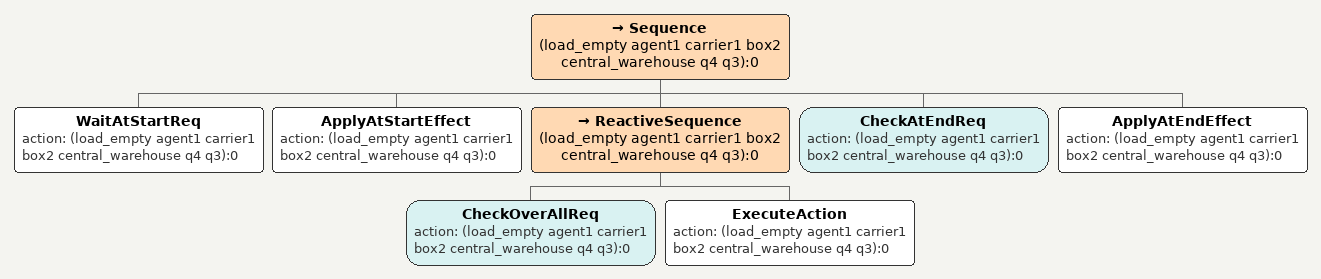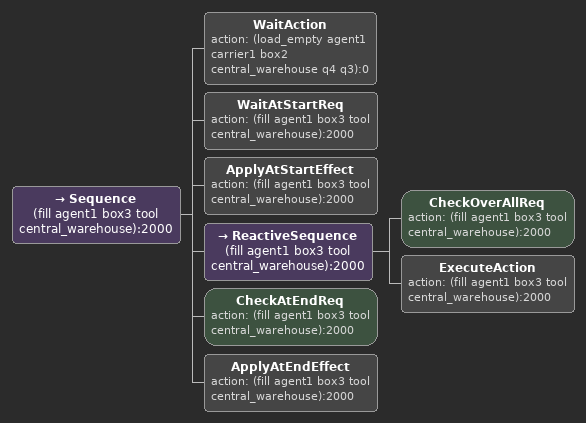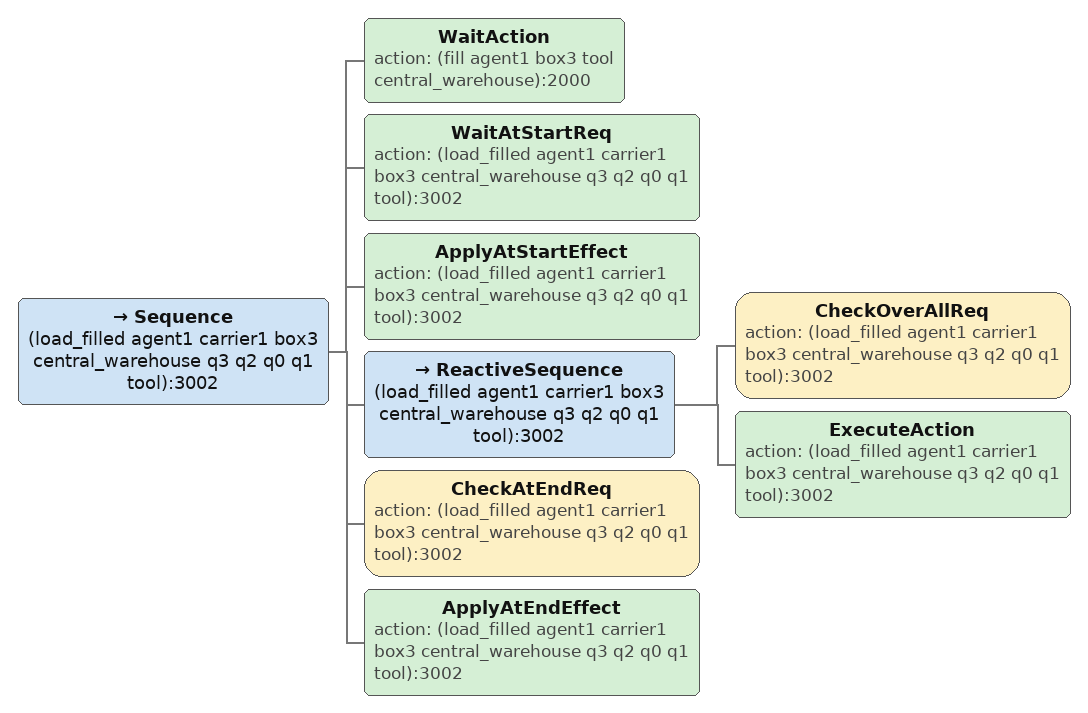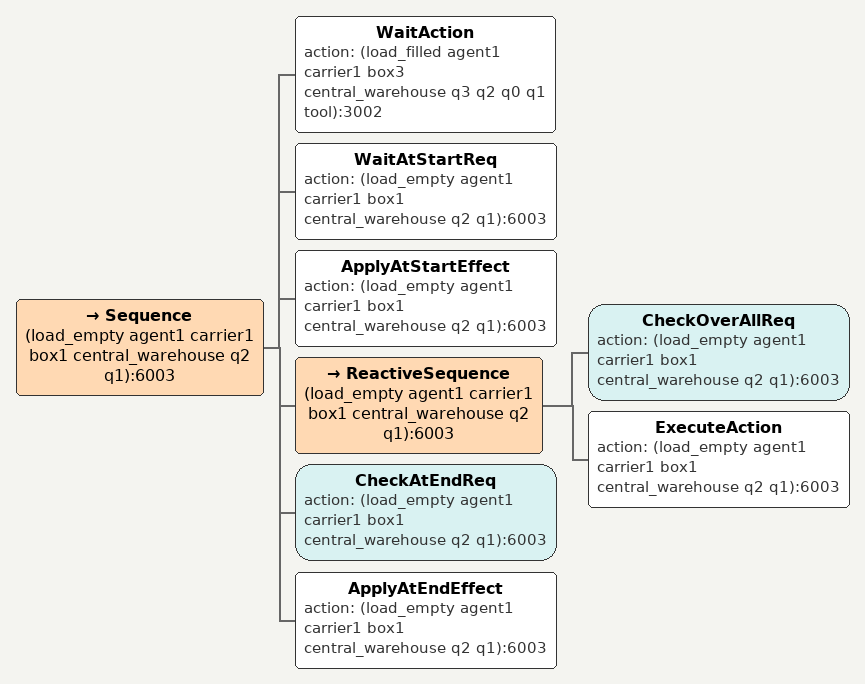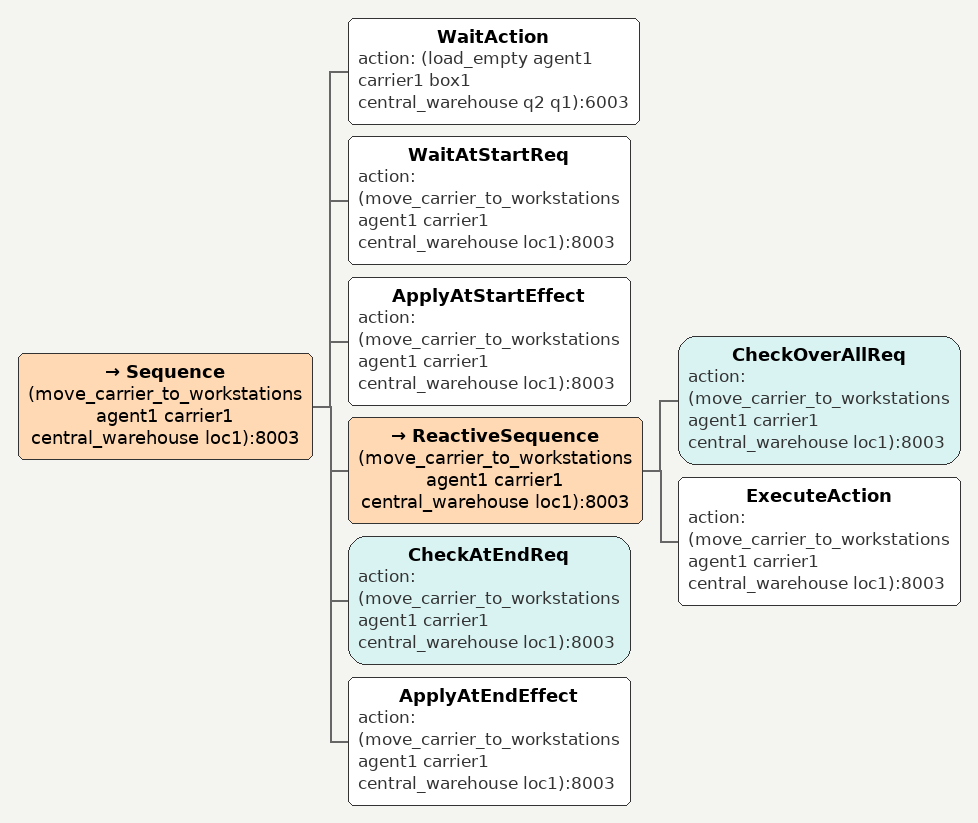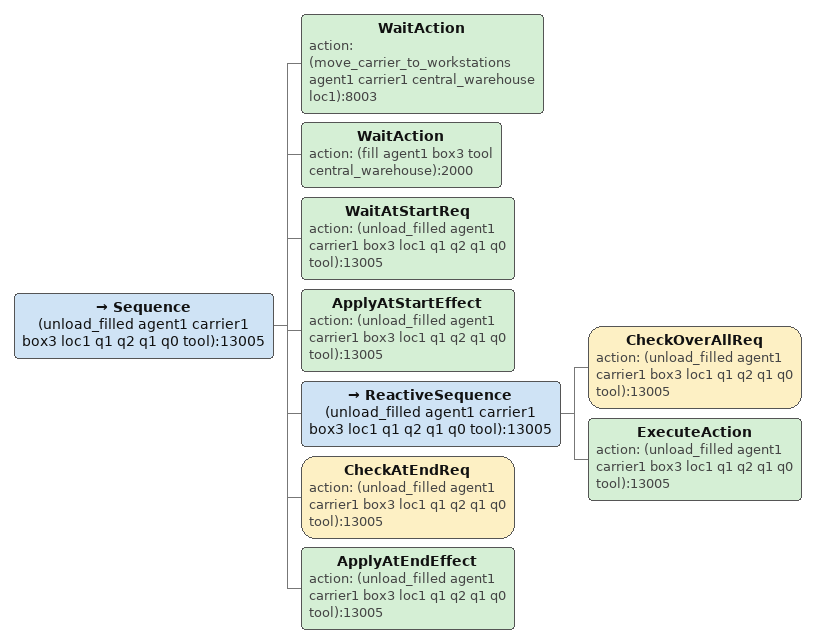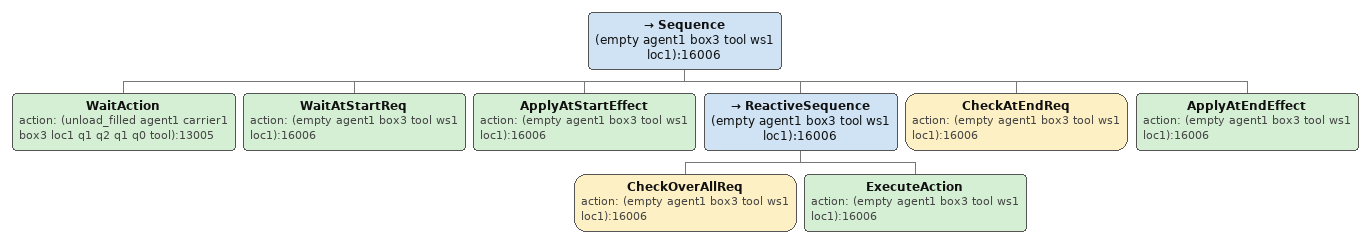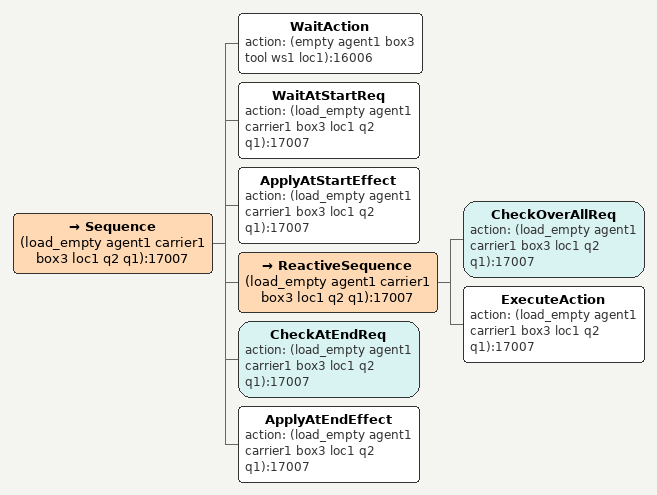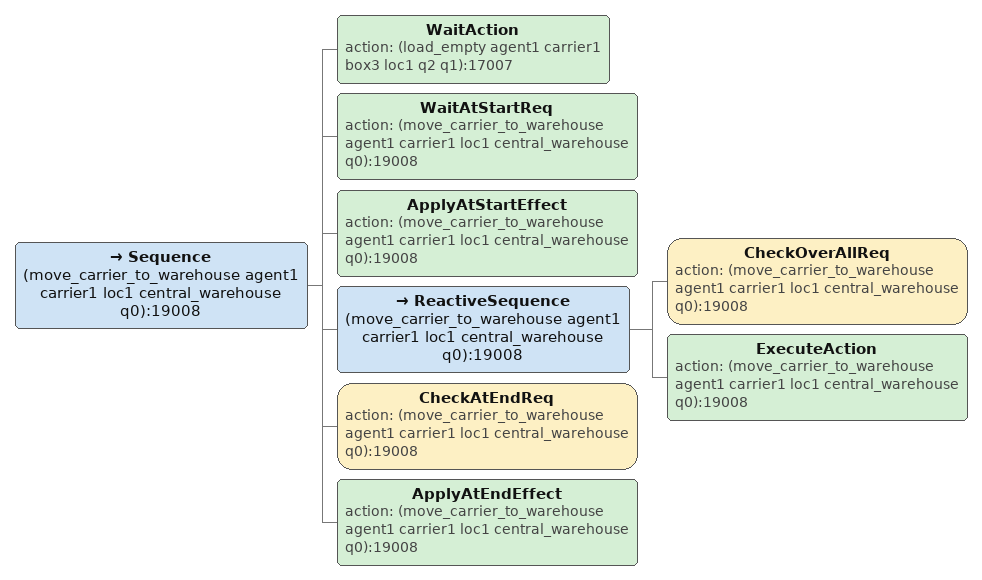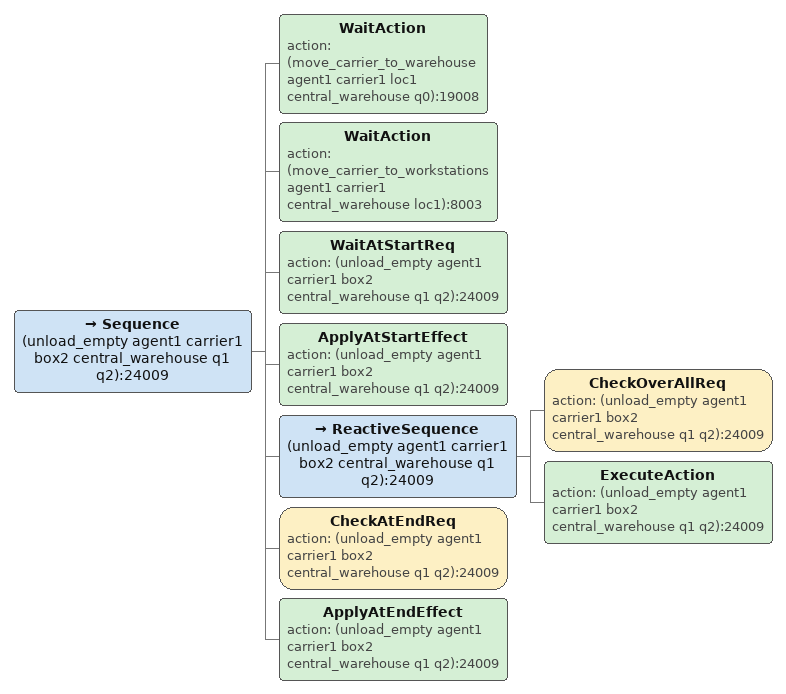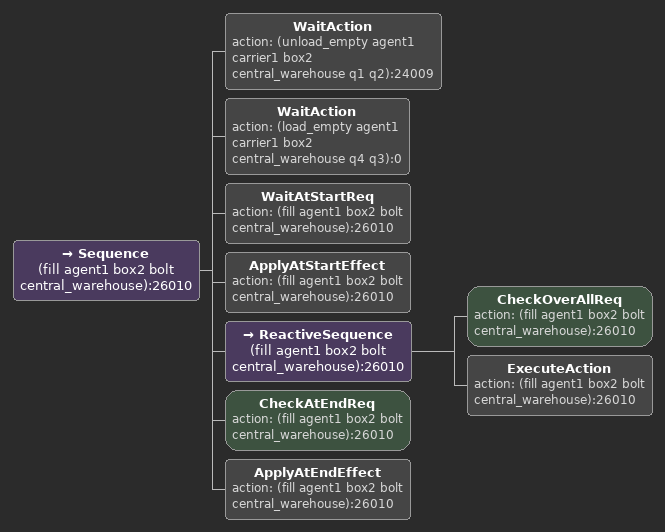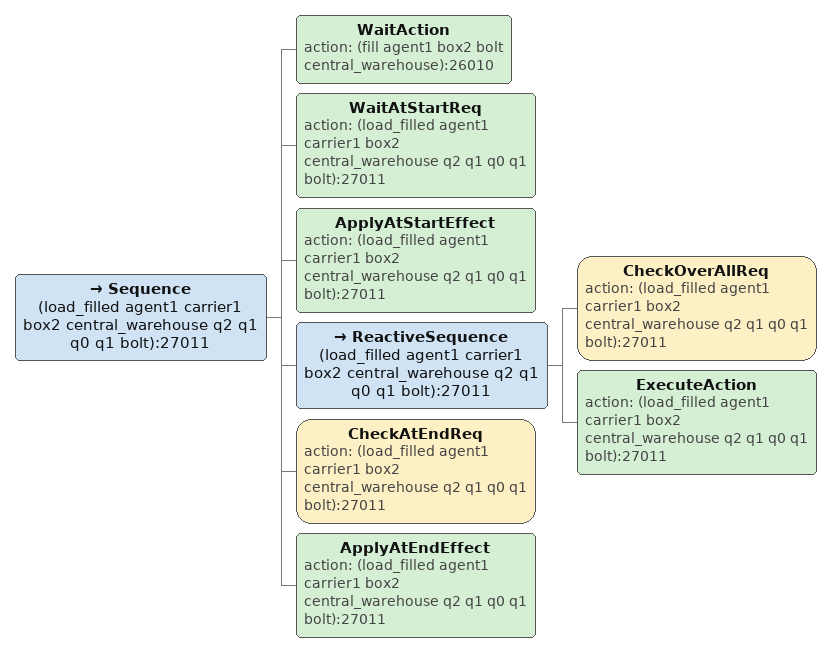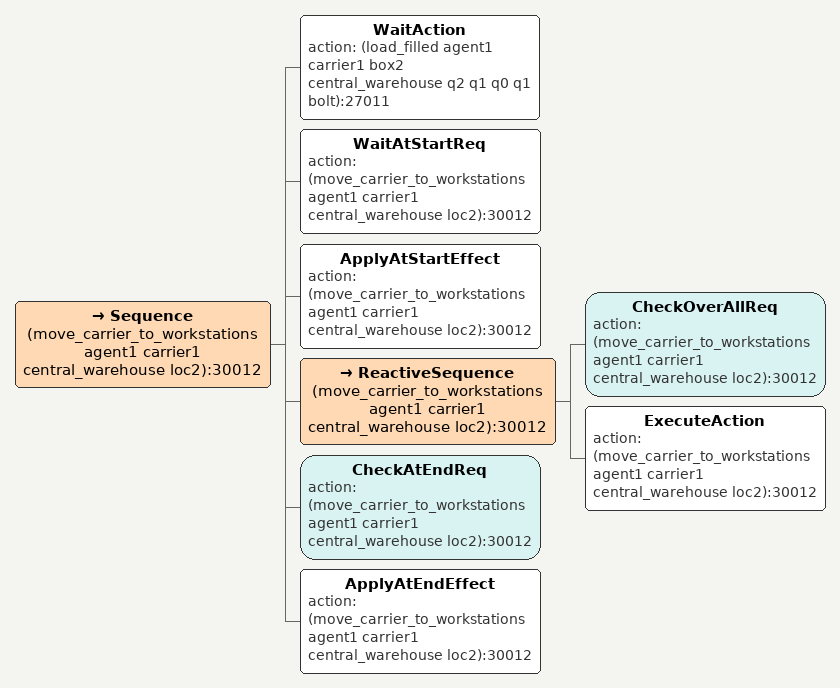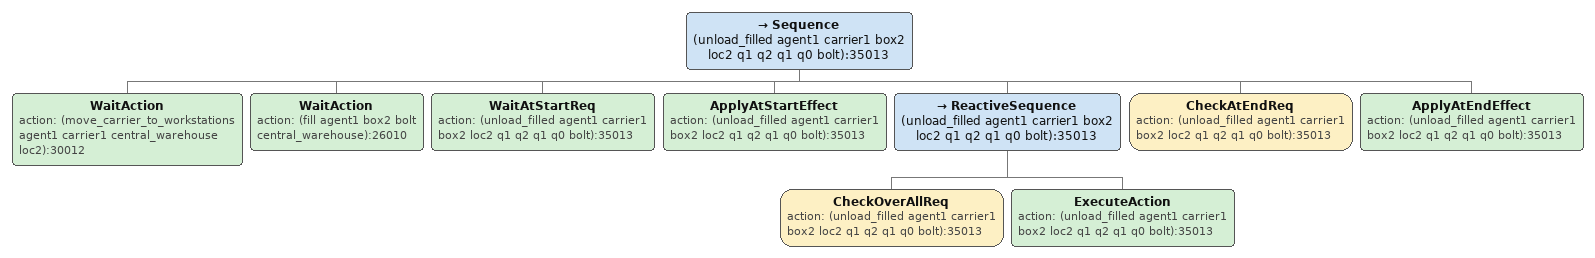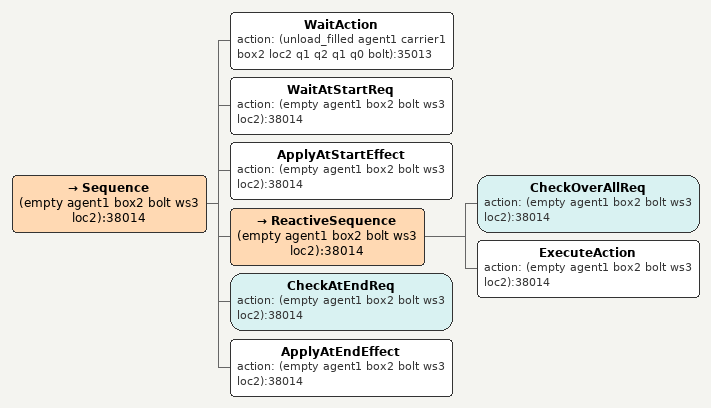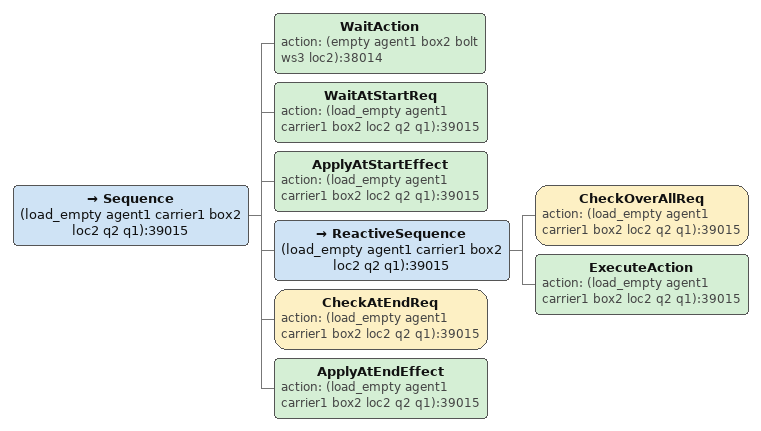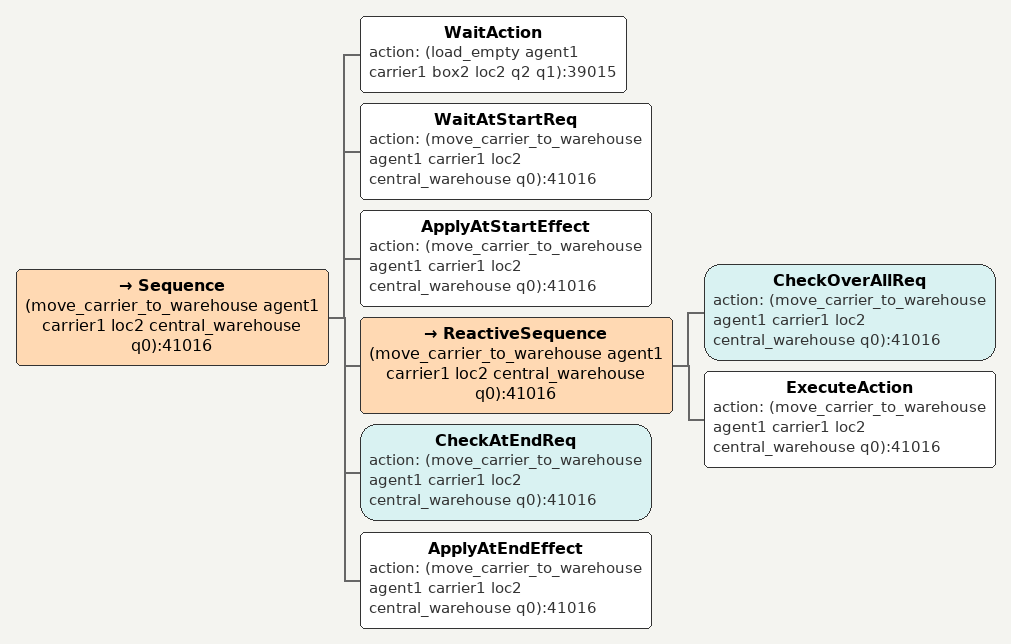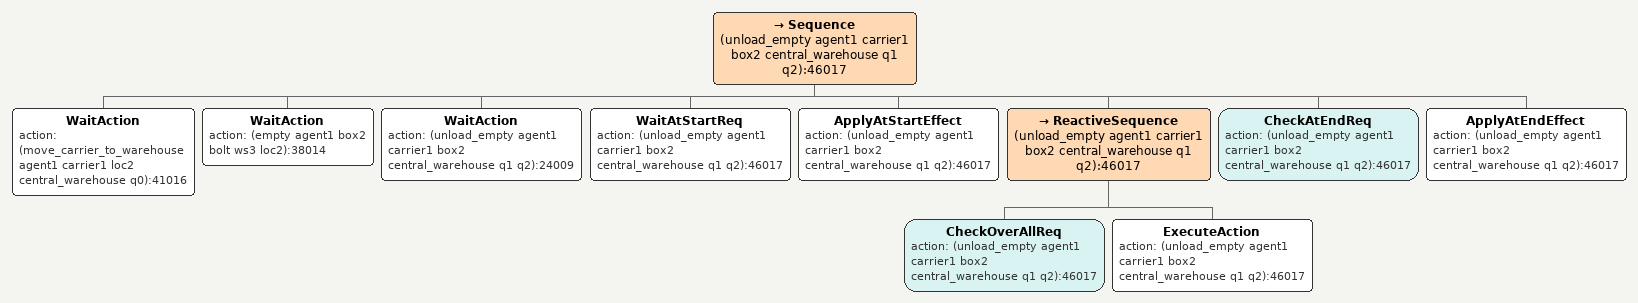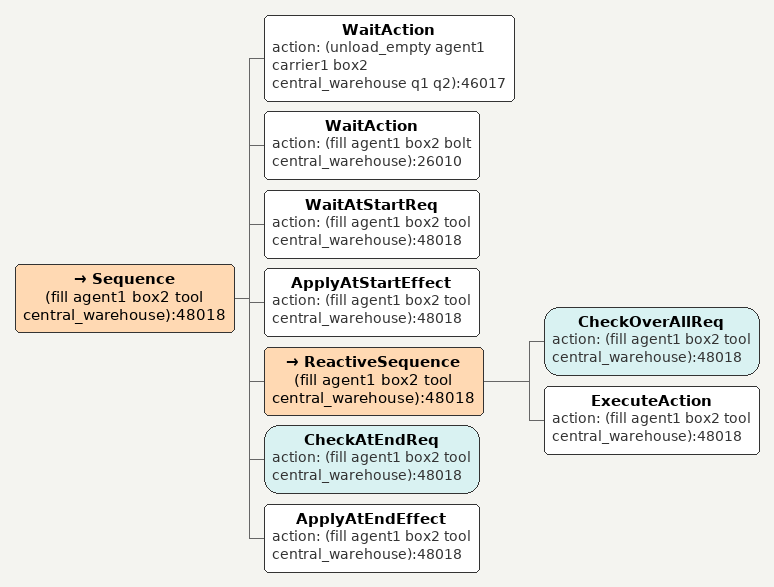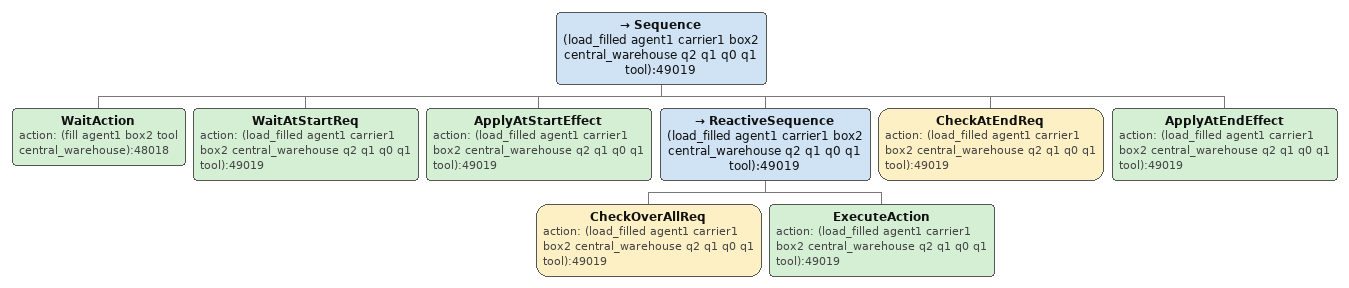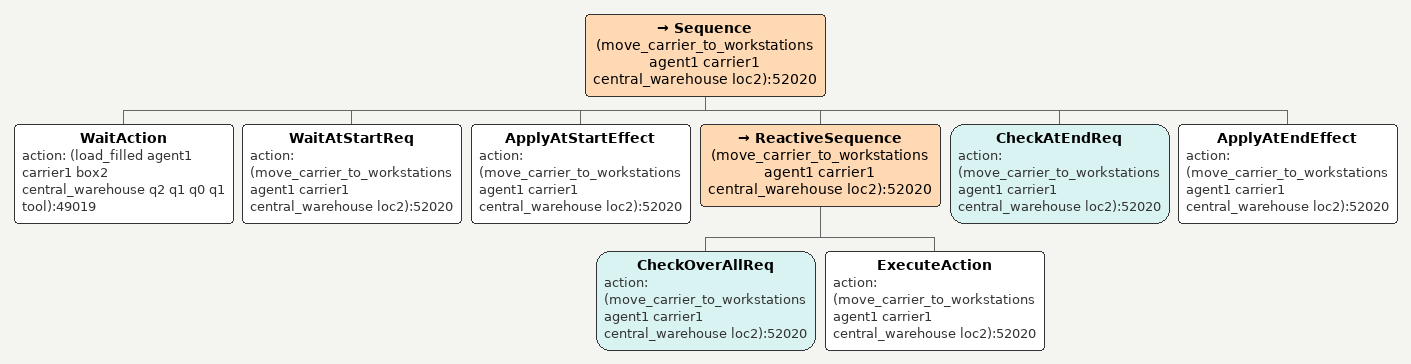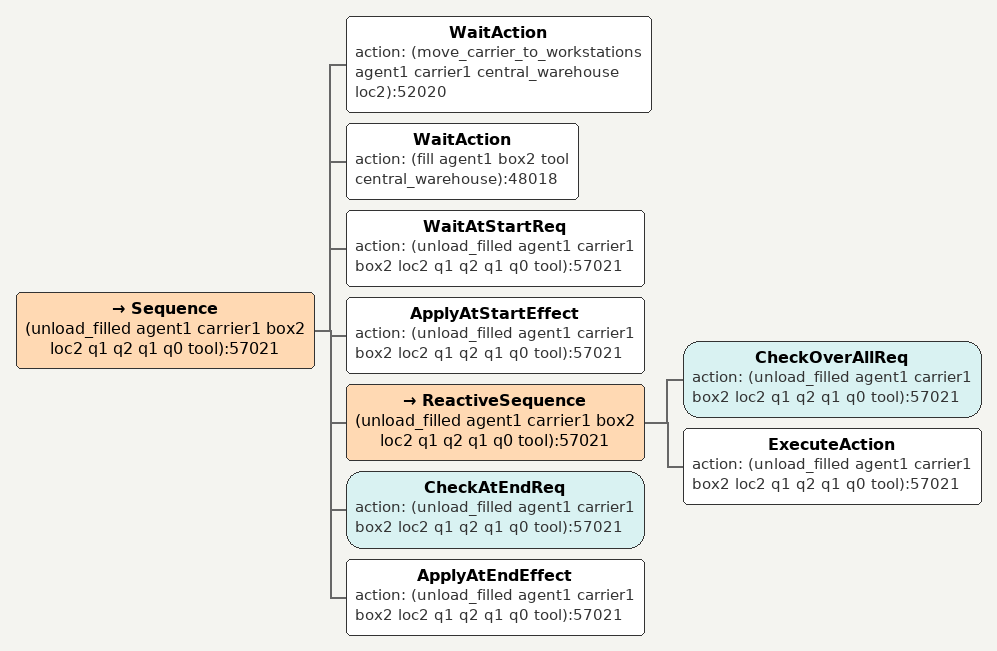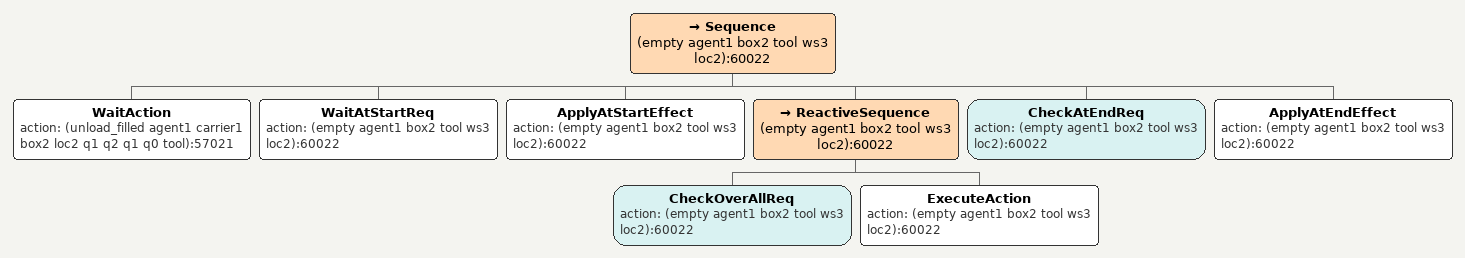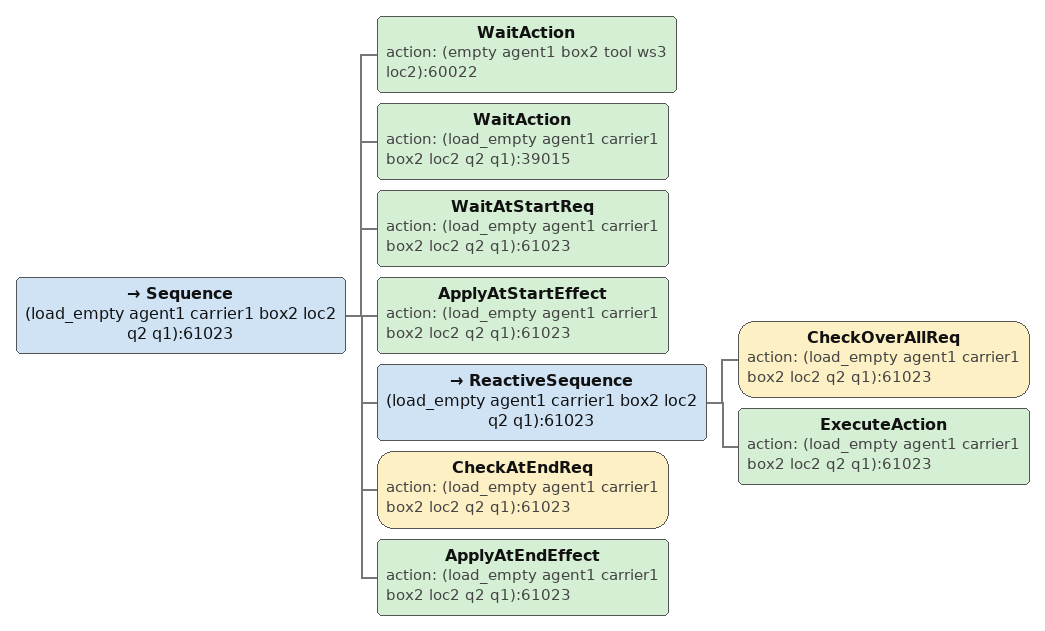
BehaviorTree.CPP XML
<Sequence name="(load_empty agent1 carrier1 box2 central_warehouse q4 q3):0">
  <WaitAtStartReq action="(load_empty agent1 carrier1 box2 central_warehouse q4 q3):0"/>
  <ApplyAtStartEffect action="(load_empty agent1 carrier1 box2 central_warehouse q4 q3):0"/>
  <ReactiveSequence name="(load_empty agent1 carrier1 box2 central_warehouse q4 q3):0">
    <CheckOverAllReq action="(load_empty agent1 carrier1 box2 central_warehouse q4 q3):0"/>
    <ExecuteAction action="(load_empty agent1 carrier1 box2 central_warehouse q4 q3):0"/>
  </ReactiveSequence>
  <CheckAtEndReq action="(load_empty agent1 carrier1 box2 central_warehouse q4 q3):0"/>
  <ApplyAtEndEffect action="(load_empty agent1 carrier1 box2 central_warehouse q4 q3):0"/>
</Sequence>

<Sequence name="(fill agent1 box3 tool central_warehouse):2000">
  <WaitAction action="(load_empty agent1 carrier1 box2 central_warehouse q4 q3):0"/>
  <WaitAtStartReq action="(fill agent1 box3 tool central_warehouse):2000"/>
  <ApplyAtStartEffect action="(fill agent1 box3 tool central_warehouse):2000"/>
  <ReactiveSequence name="(fill agent1 box3 tool central_warehouse):2000">
    <CheckOverAllReq action="(fill agent1 box3 tool central_warehouse):2000"/>
    <ExecuteAction action="(fill agent1 box3 tool central_warehouse):2000"/>
  </ReactiveSequence>
  <CheckAtEndReq action="(fill agent1 box3 tool central_warehouse):2000"/>
  <ApplyAtEndEffect action="(fill agent1 box3 tool central_warehouse):2000"/>
</Sequence>

<Sequence name="(load_filled agent1 carrier1 box3 central_warehouse q3 q2 q0 q1 tool):3002">
  <WaitAction action="(fill agent1 box3 tool central_warehouse):2000"/>
  <WaitAtStartReq action="(load_filled agent1 carrier1 box3 central_warehouse q3 q2 q0 q1 tool):3002"/>
  <ApplyAtStartEffect action="(load_filled agent1 carrier1 box3 central_warehouse q3 q2 q0 q1 tool):3002"/>
  <ReactiveSequence name="(load_filled agent1 carrier1 box3 central_warehouse q3 q2 q0 q1 tool):3002">
    <CheckOverAllReq action="(load_filled agent1 carrier1 box3 central_warehouse q3 q2 q0 q1 tool):3002"/>
    <ExecuteAction action="(load_filled agent1 carrier1 box3 central_warehouse q3 q2 q0 q1 tool):3002"/>
  </ReactiveSequence>
  <CheckAtEndReq action="(load_filled agent1 carrier1 box3 central_warehouse q3 q2 q0 q1 tool):3002"/>
  <ApplyAtEndEffect action="(load_filled agent1 carrier1 box3 central_warehouse q3 q2 q0 q1 tool):3002"/>
</Sequence>

<Sequence name="(load_empty agent1 carrier1 box1 central_warehouse q2 q1):6003">
  <WaitAction action="(load_filled agent1 carrier1 box3 central_warehouse q3 q2 q0 q1 tool):3002"/>
  <WaitAtStartReq action="(load_empty agent1 carrier1 box1 central_warehouse q2 q1):6003"/>
  <ApplyAtStartEffect action="(load_empty agent1 carrier1 box1 central_warehouse q2 q1):6003"/>
  <ReactiveSequence name="(load_empty agent1 carrier1 box1 central_warehouse q2 q1):6003">
    <CheckOverAllReq action="(load_empty agent1 carrier1 box1 central_warehouse q2 q1):6003"/>
    <ExecuteAction action="(load_empty agent1 carrier1 box1 central_warehouse q2 q1):6003"/>
  </ReactiveSequence>
  <CheckAtEndReq action="(load_empty agent1 carrier1 box1 central_warehouse q2 q1):6003"/>
  <ApplyAtEndEffect action="(load_empty agent1 carrier1 box1 central_warehouse q2 q1):6003"/>
</Sequence>

<Sequence name="(move_carrier_to_workstations agent1 carrier1 central_warehouse loc1):8003">
  <WaitAction action="(load_empty agent1 carrier1 box1 central_warehouse q2 q1):6003"/>
  <WaitAtStartReq action="(move_carrier_to_workstations agent1 carrier1 central_warehouse loc1):8003"/>
  <ApplyAtStartEffect action="(move_carrier_to_workstations agent1 carrier1 central_warehouse loc1):8003"/>
  <ReactiveSequence name="(move_carrier_to_workstations agent1 carrier1 central_warehouse loc1):8003">
    <CheckOverAllReq action="(move_carrier_to_workstations agent1 carrier1 central_warehouse loc1):8003"/>
    <ExecuteAction action="(move_carrier_to_workstations agent1 carrier1 central_warehouse loc1):8003"/>
  </ReactiveSequence>
  <CheckAtEndReq action="(move_carrier_to_workstations agent1 carrier1 central_warehouse loc1):8003"/>
  <ApplyAtEndEffect action="(move_carrier_to_workstations agent1 carrier1 central_warehouse loc1):8003"/>
</Sequence>

<Sequence name="(unload_filled agent1 carrier1 box3 loc1 q1 q2 q1 q0 tool):13005">
  <WaitAction action="(move_carrier_to_workstations agent1 carrier1 central_warehouse loc1):8003"/>
  <WaitAction action="(fill agent1 box3 tool central_warehouse):2000"/>
  <WaitAtStartReq action="(unload_filled agent1 carrier1 box3 loc1 q1 q2 q1 q0 tool):13005"/>
  <ApplyAtStartEffect action="(unload_filled agent1 carrier1 box3 loc1 q1 q2 q1 q0 tool):13005"/>
  <ReactiveSequence name="(unload_filled agent1 carrier1 box3 loc1 q1 q2 q1 q0 tool):13005">
    <CheckOverAllReq action="(unload_filled agent1 carrier1 box3 loc1 q1 q2 q1 q0 tool):13005"/>
    <ExecuteAction action="(unload_filled agent1 carrier1 box3 loc1 q1 q2 q1 q0 tool):13005"/>
  </ReactiveSequence>
  <CheckAtEndReq action="(unload_filled agent1 carrier1 box3 loc1 q1 q2 q1 q0 tool):13005"/>
  <ApplyAtEndEffect action="(unload_filled agent1 carrier1 box3 loc1 q1 q2 q1 q0 tool):13005"/>
</Sequence>

<Sequence name="(empty agent1 box3 tool ws1 loc1):16006">
  <WaitAction action="(unload_filled agent1 carrier1 box3 loc1 q1 q2 q1 q0 tool):13005"/>
  <WaitAtStartReq action="(empty agent1 box3 tool ws1 loc1):16006"/>
  <ApplyAtStartEffect action="(empty agent1 box3 tool ws1 loc1):16006"/>
  <ReactiveSequence name="(empty agent1 box3 tool ws1 loc1):16006">
    <CheckOverAllReq action="(empty agent1 box3 tool ws1 loc1):16006"/>
    <ExecuteAction action="(empty agent1 box3 tool ws1 loc1):16006"/>
  </ReactiveSequence>
  <CheckAtEndReq action="(empty agent1 box3 tool ws1 loc1):16006"/>
  <ApplyAtEndEffect action="(empty agent1 box3 tool ws1 loc1):16006"/>
</Sequence>

<Sequence name="(load_empty agent1 carrier1 box3 loc1 q2 q1):17007">
  <WaitAction action="(empty agent1 box3 tool ws1 loc1):16006"/>
  <WaitAtStartReq action="(load_empty agent1 carrier1 box3 loc1 q2 q1):17007"/>
  <ApplyAtStartEffect action="(load_empty agent1 carrier1 box3 loc1 q2 q1):17007"/>
  <ReactiveSequence name="(load_empty agent1 carrier1 box3 loc1 q2 q1):17007">
    <CheckOverAllReq action="(load_empty agent1 carrier1 box3 loc1 q2 q1):17007"/>
    <ExecuteAction action="(load_empty agent1 carrier1 box3 loc1 q2 q1):17007"/>
  </ReactiveSequence>
  <CheckAtEndReq action="(load_empty agent1 carrier1 box3 loc1 q2 q1):17007"/>
  <ApplyAtEndEffect action="(load_empty agent1 carrier1 box3 loc1 q2 q1):17007"/>
</Sequence>

<Sequence name="(move_carrier_to_warehouse agent1 carrier1 loc1 central_warehouse q0):19008">
  <WaitAction action="(load_empty agent1 carrier1 box3 loc1 q2 q1):17007"/>
  <WaitAtStartReq action="(move_carrier_to_warehouse agent1 carrier1 loc1 central_warehouse q0):19008"/>
  <ApplyAtStartEffect action="(move_carrier_to_warehouse agent1 carrier1 loc1 central_warehouse q0):19008"/>
  <ReactiveSequence name="(move_carrier_to_warehouse agent1 carrier1 loc1 central_warehouse q0):19008">
    <CheckOverAllReq action="(move_carrier_to_warehouse agent1 carrier1 loc1 central_warehouse q0):19008"/>
    <ExecuteAction action="(move_carrier_to_warehouse agent1 carrier1 loc1 central_warehouse q0):19008"/>
  </ReactiveSequence>
  <CheckAtEndReq action="(move_carrier_to_warehouse agent1 carrier1 loc1 central_warehouse q0):19008"/>
  <ApplyAtEndEffect action="(move_carrier_to_warehouse agent1 carrier1 loc1 central_warehouse q0):19008"/>
</Sequence>

<Sequence name="(unload_empty agent1 carrier1 box2 central_warehouse q1 q2):24009">
  <WaitAction action="(move_carrier_to_warehouse agent1 carrier1 loc1 central_warehouse q0):19008"/>
  <WaitAction action="(move_carrier_to_workstations agent1 carrier1 central_warehouse loc1):8003"/>
  <WaitAtStartReq action="(unload_empty agent1 carrier1 box2 central_warehouse q1 q2):24009"/>
  <ApplyAtStartEffect action="(unload_empty agent1 carrier1 box2 central_warehouse q1 q2):24009"/>
  <ReactiveSequence name="(unload_empty agent1 carrier1 box2 central_warehouse q1 q2):24009">
    <CheckOverAllReq action="(unload_empty agent1 carrier1 box2 central_warehouse q1 q2):24009"/>
    <ExecuteAction action="(unload_empty agent1 carrier1 box2 central_warehouse q1 q2):24009"/>
  </ReactiveSequence>
  <CheckAtEndReq action="(unload_empty agent1 carrier1 box2 central_warehouse q1 q2):24009"/>
  <ApplyAtEndEffect action="(unload_empty agent1 carrier1 box2 central_warehouse q1 q2):24009"/>
</Sequence>

<Sequence name="(fill agent1 box2 bolt central_warehouse):26010">
  <WaitAction action="(unload_empty agent1 carrier1 box2 central_warehouse q1 q2):24009"/>
  <WaitAction action="(load_empty agent1 carrier1 box2 central_warehouse q4 q3):0"/>
  <WaitAtStartReq action="(fill agent1 box2 bolt central_warehouse):26010"/>
  <ApplyAtStartEffect action="(fill agent1 box2 bolt central_warehouse):26010"/>
  <ReactiveSequence name="(fill agent1 box2 bolt central_warehouse):26010">
    <CheckOverAllReq action="(fill agent1 box2 bolt central_warehouse):26010"/>
    <ExecuteAction action="(fill agent1 box2 bolt central_warehouse):26010"/>
  </ReactiveSequence>
  <CheckAtEndReq action="(fill agent1 box2 bolt central_warehouse):26010"/>
  <ApplyAtEndEffect action="(fill agent1 box2 bolt central_warehouse):26010"/>
</Sequence>

<Sequence name="(load_filled agent1 carrier1 box2 central_warehouse q2 q1 q0 q1 bolt):27011">
  <WaitAction action="(fill agent1 box2 bolt central_warehouse):26010"/>
  <WaitAtStartReq action="(load_filled agent1 carrier1 box2 central_warehouse q2 q1 q0 q1 bolt):27011"/>
  <ApplyAtStartEffect action="(load_filled agent1 carrier1 box2 central_warehouse q2 q1 q0 q1 bolt):27011"/>
  <ReactiveSequence name="(load_filled agent1 carrier1 box2 central_warehouse q2 q1 q0 q1 bolt):27011">
    <CheckOverAllReq action="(load_filled agent1 carrier1 box2 central_warehouse q2 q1 q0 q1 bolt):27011"/>
    <ExecuteAction action="(load_filled agent1 carrier1 box2 central_warehouse q2 q1 q0 q1 bolt):27011"/>
  </ReactiveSequence>
  <CheckAtEndReq action="(load_filled agent1 carrier1 box2 central_warehouse q2 q1 q0 q1 bolt):27011"/>
  <ApplyAtEndEffect action="(load_filled agent1 carrier1 box2 central_warehouse q2 q1 q0 q1 bolt):27011"/>
</Sequence>

<Sequence name="(move_carrier_to_workstations agent1 carrier1 central_warehouse loc2):30012">
  <WaitAction action="(load_filled agent1 carrier1 box2 central_warehouse q2 q1 q0 q1 bolt):27011"/>
  <WaitAtStartReq action="(move_carrier_to_workstations agent1 carrier1 central_warehouse loc2):30012"/>
  <ApplyAtStartEffect action="(move_carrier_to_workstations agent1 carrier1 central_warehouse loc2):30012"/>
  <ReactiveSequence name="(move_carrier_to_workstations agent1 carrier1 central_warehouse loc2):30012">
    <CheckOverAllReq action="(move_carrier_to_workstations agent1 carrier1 central_warehouse loc2):30012"/>
    <ExecuteAction action="(move_carrier_to_workstations agent1 carrier1 central_warehouse loc2):30012"/>
  </ReactiveSequence>
  <CheckAtEndReq action="(move_carrier_to_workstations agent1 carrier1 central_warehouse loc2):30012"/>
  <ApplyAtEndEffect action="(move_carrier_to_workstations agent1 carrier1 central_warehouse loc2):30012"/>
</Sequence>

<Sequence name="(unload_filled agent1 carrier1 box2 loc2 q1 q2 q1 q0 bolt):35013">
  <WaitAction action="(move_carrier_to_workstations agent1 carrier1 central_warehouse loc2):30012"/>
  <WaitAction action="(fill agent1 box2 bolt central_warehouse):26010"/>
  <WaitAtStartReq action="(unload_filled agent1 carrier1 box2 loc2 q1 q2 q1 q0 bolt):35013"/>
  <ApplyAtStartEffect action="(unload_filled agent1 carrier1 box2 loc2 q1 q2 q1 q0 bolt):35013"/>
  <ReactiveSequence name="(unload_filled agent1 carrier1 box2 loc2 q1 q2 q1 q0 bolt):35013">
    <CheckOverAllReq action="(unload_filled agent1 carrier1 box2 loc2 q1 q2 q1 q0 bolt):35013"/>
    <ExecuteAction action="(unload_filled agent1 carrier1 box2 loc2 q1 q2 q1 q0 bolt):35013"/>
  </ReactiveSequence>
  <CheckAtEndReq action="(unload_filled agent1 carrier1 box2 loc2 q1 q2 q1 q0 bolt):35013"/>
  <ApplyAtEndEffect action="(unload_filled agent1 carrier1 box2 loc2 q1 q2 q1 q0 bolt):35013"/>
</Sequence>

<Sequence name="(empty agent1 box2 bolt ws3 loc2):38014">
  <WaitAction action="(unload_filled agent1 carrier1 box2 loc2 q1 q2 q1 q0 bolt):35013"/>
  <WaitAtStartReq action="(empty agent1 box2 bolt ws3 loc2):38014"/>
  <ApplyAtStartEffect action="(empty agent1 box2 bolt ws3 loc2):38014"/>
  <ReactiveSequence name="(empty agent1 box2 bolt ws3 loc2):38014">
    <CheckOverAllReq action="(empty agent1 box2 bolt ws3 loc2):38014"/>
    <ExecuteAction action="(empty agent1 box2 bolt ws3 loc2):38014"/>
  </ReactiveSequence>
  <CheckAtEndReq action="(empty agent1 box2 bolt ws3 loc2):38014"/>
  <ApplyAtEndEffect action="(empty agent1 box2 bolt ws3 loc2):38014"/>
</Sequence>

<Sequence name="(load_empty agent1 carrier1 box2 loc2 q2 q1):39015">
  <WaitAction action="(empty agent1 box2 bolt ws3 loc2):38014"/>
  <WaitAtStartReq action="(load_empty agent1 carrier1 box2 loc2 q2 q1):39015"/>
  <ApplyAtStartEffect action="(load_empty agent1 carrier1 box2 loc2 q2 q1):39015"/>
  <ReactiveSequence name="(load_empty agent1 carrier1 box2 loc2 q2 q1):39015">
    <CheckOverAllReq action="(load_empty agent1 carrier1 box2 loc2 q2 q1):39015"/>
    <ExecuteAction action="(load_empty agent1 carrier1 box2 loc2 q2 q1):39015"/>
  </ReactiveSequence>
  <CheckAtEndReq action="(load_empty agent1 carrier1 box2 loc2 q2 q1):39015"/>
  <ApplyAtEndEffect action="(load_empty agent1 carrier1 box2 loc2 q2 q1):39015"/>
</Sequence>

<Sequence name="(move_carrier_to_warehouse agent1 carrier1 loc2 central_warehouse q0):41016">
  <WaitAction action="(load_empty agent1 carrier1 box2 loc2 q2 q1):39015"/>
  <WaitAtStartReq action="(move_carrier_to_warehouse agent1 carrier1 loc2 central_warehouse q0):41016"/>
  <ApplyAtStartEffect action="(move_carrier_to_warehouse agent1 carrier1 loc2 central_warehouse q0):41016"/>
  <ReactiveSequence name="(move_carrier_to_warehouse agent1 carrier1 loc2 central_warehouse q0):41016">
    <CheckOverAllReq action="(move_carrier_to_warehouse agent1 carrier1 loc2 central_warehouse q0):41016"/>
    <ExecuteAction action="(move_carrier_to_warehouse agent1 carrier1 loc2 central_warehouse q0):41016"/>
  </ReactiveSequence>
  <CheckAtEndReq action="(move_carrier_to_warehouse agent1 carrier1 loc2 central_warehouse q0):41016"/>
  <ApplyAtEndEffect action="(move_carrier_to_warehouse agent1 carrier1 loc2 central_warehouse q0):41016"/>
</Sequence>

<Sequence name="(unload_empty agent1 carrier1 box2 central_warehouse q1 q2):46017">
  <WaitAction action="(move_carrier_to_warehouse agent1 carrier1 loc2 central_warehouse q0):41016"/>
  <WaitAction action="(empty agent1 box2 bolt ws3 loc2):38014"/>
  <WaitAction action="(unload_empty agent1 carrier1 box2 central_warehouse q1 q2):24009"/>
  <WaitAtStartReq action="(unload_empty agent1 carrier1 box2 central_warehouse q1 q2):46017"/>
  <ApplyAtStartEffect action="(unload_empty agent1 carrier1 box2 central_warehouse q1 q2):46017"/>
  <ReactiveSequence name="(unload_empty agent1 carrier1 box2 central_warehouse q1 q2):46017">
    <CheckOverAllReq action="(unload_empty agent1 carrier1 box2 central_warehouse q1 q2):46017"/>
    <ExecuteAction action="(unload_empty agent1 carrier1 box2 central_warehouse q1 q2):46017"/>
  </ReactiveSequence>
  <CheckAtEndReq action="(unload_empty agent1 carrier1 box2 central_warehouse q1 q2):46017"/>
  <ApplyAtEndEffect action="(unload_empty agent1 carrier1 box2 central_warehouse q1 q2):46017"/>
</Sequence>

<Sequence name="(fill agent1 box2 tool central_warehouse):48018">
  <WaitAction action="(unload_empty agent1 carrier1 box2 central_warehouse q1 q2):46017"/>
  <WaitAction action="(fill agent1 box2 bolt central_warehouse):26010"/>
  <WaitAtStartReq action="(fill agent1 box2 tool central_warehouse):48018"/>
  <ApplyAtStartEffect action="(fill agent1 box2 tool central_warehouse):48018"/>
  <ReactiveSequence name="(fill agent1 box2 tool central_warehouse):48018">
    <CheckOverAllReq action="(fill agent1 box2 tool central_warehouse):48018"/>
    <ExecuteAction action="(fill agent1 box2 tool central_warehouse):48018"/>
  </ReactiveSequence>
  <CheckAtEndReq action="(fill agent1 box2 tool central_warehouse):48018"/>
  <ApplyAtEndEffect action="(fill agent1 box2 tool central_warehouse):48018"/>
</Sequence>

<Sequence name="(load_filled agent1 carrier1 box2 central_warehouse q2 q1 q0 q1 tool):49019">
  <WaitAction action="(fill agent1 box2 tool central_warehouse):48018"/>
  <WaitAtStartReq action="(load_filled agent1 carrier1 box2 central_warehouse q2 q1 q0 q1 tool):49019"/>
  <ApplyAtStartEffect action="(load_filled agent1 carrier1 box2 central_warehouse q2 q1 q0 q1 tool):49019"/>
  <ReactiveSequence name="(load_filled agent1 carrier1 box2 central_warehouse q2 q1 q0 q1 tool):49019">
    <CheckOverAllReq action="(load_filled agent1 carrier1 box2 central_warehouse q2 q1 q0 q1 tool):49019"/>
    <ExecuteAction action="(load_filled agent1 carrier1 box2 central_warehouse q2 q1 q0 q1 tool):49019"/>
  </ReactiveSequence>
  <CheckAtEndReq action="(load_filled agent1 carrier1 box2 central_warehouse q2 q1 q0 q1 tool):49019"/>
  <ApplyAtEndEffect action="(load_filled agent1 carrier1 box2 central_warehouse q2 q1 q0 q1 tool):49019"/>
</Sequence>

<Sequence name="(move_carrier_to_workstations agent1 carrier1 central_warehouse loc2):52020">
  <WaitAction action="(load_filled agent1 carrier1 box2 central_warehouse q2 q1 q0 q1 tool):49019"/>
  <WaitAtStartReq action="(move_carrier_to_workstations agent1 carrier1 central_warehouse loc2):52020"/>
  <ApplyAtStartEffect action="(move_carrier_to_workstations agent1 carrier1 central_warehouse loc2):52020"/>
  <ReactiveSequence name="(move_carrier_to_workstations agent1 carrier1 central_warehouse loc2):52020">
    <CheckOverAllReq action="(move_carrier_to_workstations agent1 carrier1 central_warehouse loc2):52020"/>
    <ExecuteAction action="(move_carrier_to_workstations agent1 carrier1 central_warehouse loc2):52020"/>
  </ReactiveSequence>
  <CheckAtEndReq action="(move_carrier_to_workstations agent1 carrier1 central_warehouse loc2):52020"/>
  <ApplyAtEndEffect action="(move_carrier_to_workstations agent1 carrier1 central_warehouse loc2):52020"/>
</Sequence>

<Sequence name="(unload_filled agent1 carrier1 box2 loc2 q1 q2 q1 q0 tool):57021">
  <WaitAction action="(move_carrier_to_workstations agent1 carrier1 central_warehouse loc2):52020"/>
  <WaitAction action="(fill agent1 box2 tool central_warehouse):48018"/>
  <WaitAtStartReq action="(unload_filled agent1 carrier1 box2 loc2 q1 q2 q1 q0 tool):57021"/>
  <ApplyAtStartEffect action="(unload_filled agent1 carrier1 box2 loc2 q1 q2 q1 q0 tool):57021"/>
  <ReactiveSequence name="(unload_filled agent1 carrier1 box2 loc2 q1 q2 q1 q0 tool):57021">
    <CheckOverAllReq action="(unload_filled agent1 carrier1 box2 loc2 q1 q2 q1 q0 tool):57021"/>
    <ExecuteAction action="(unload_filled agent1 carrier1 box2 loc2 q1 q2 q1 q0 tool):57021"/>
  </ReactiveSequence>
  <CheckAtEndReq action="(unload_filled agent1 carrier1 box2 loc2 q1 q2 q1 q0 tool):57021"/>
  <ApplyAtEndEffect action="(unload_filled agent1 carrier1 box2 loc2 q1 q2 q1 q0 tool):57021"/>
</Sequence>

<Sequence name="(empty agent1 box2 tool ws3 loc2):60022">
  <WaitAction action="(unload_filled agent1 carrier1 box2 loc2 q1 q2 q1 q0 tool):57021"/>
  <WaitAtStartReq action="(empty agent1 box2 tool ws3 loc2):60022"/>
  <ApplyAtStartEffect action="(empty agent1 box2 tool ws3 loc2):60022"/>
  <ReactiveSequence name="(empty agent1 box2 tool ws3 loc2):60022">
    <CheckOverAllReq action="(empty agent1 box2 tool ws3 loc2):60022"/>
    <ExecuteAction action="(empty agent1 box2 tool ws3 loc2):60022"/>
  </ReactiveSequence>
  <CheckAtEndReq action="(empty agent1 box2 tool ws3 loc2):60022"/>
  <ApplyAtEndEffect action="(empty agent1 box2 tool ws3 loc2):60022"/>
</Sequence>

<Sequence name="(load_empty agent1 carrier1 box2 loc2 q2 q1):61023">
  <WaitAction action="(empty agent1 box2 tool ws3 loc2):60022"/>
  <WaitAction action="(load_empty agent1 carrier1 box2 loc2 q2 q1):39015"/>
  <WaitAtStartReq action="(load_empty agent1 carrier1 box2 loc2 q2 q1):61023"/>
  <ApplyAtStartEffect action="(load_empty agent1 carrier1 box2 loc2 q2 q1):61023"/>
  <ReactiveSequence name="(load_empty agent1 carrier1 box2 loc2 q2 q1):61023">
    <CheckOverAllReq action="(load_empty agent1 carrier1 box2 loc2 q2 q1):61023"/>
    <ExecuteAction action="(load_empty agent1 carrier1 box2 loc2 q2 q1):61023"/>
  </ReactiveSequence>
  <CheckAtEndReq action="(load_empty agent1 carrier1 box2 loc2 q2 q1):61023"/>
  <ApplyAtEndEffect action="(load_empty agent1 carrier1 box2 loc2 q2 q1):61023"/>
</Sequence>
